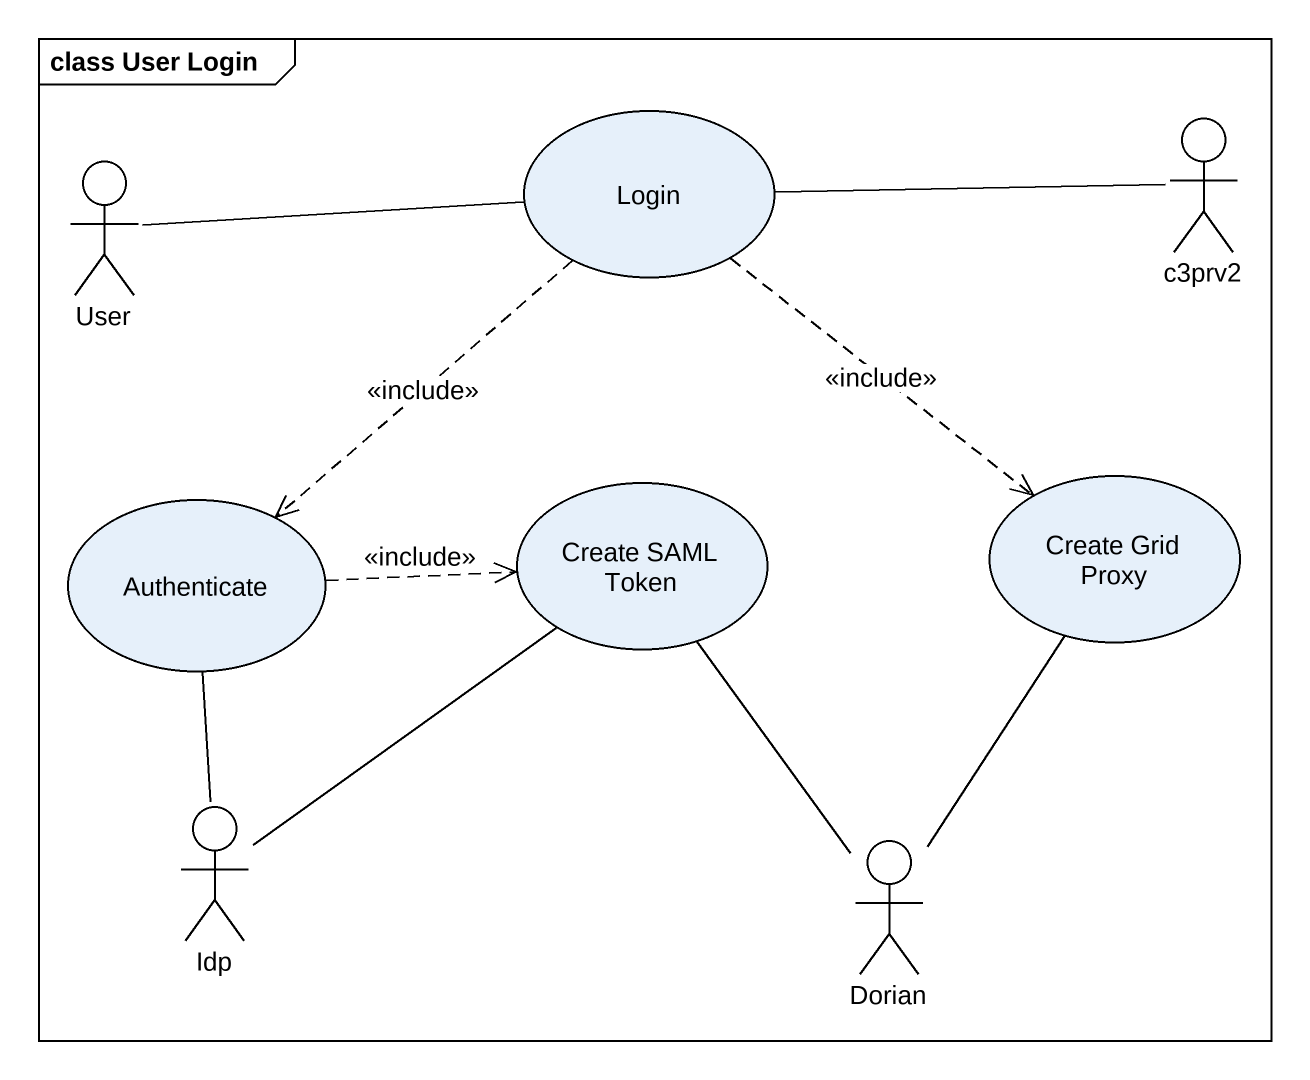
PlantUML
@startuml
mainframe class User Login
usecase Login
actor c3prv2
actor User
usecase Authenticate
usecase "Create SAML Token" as Create_SAML_Token
usecase "Create Grid Proxy" as Create_Grid_Proxy
actor Idp
actor Dorian
Login -right- c3prv2
Login ..> Authenticate : <<include>>
Login ..> Create_Grid_Proxy : <<include>>
User -right- Login
Authenticate .right.> Create_SAML_Token : <<include>>
Authenticate -- Idp
Idp -up- Create_SAML_Token
Dorian -up- Create_SAML_Token
Dorian -up- Create_Grid_Proxy
@enduml
